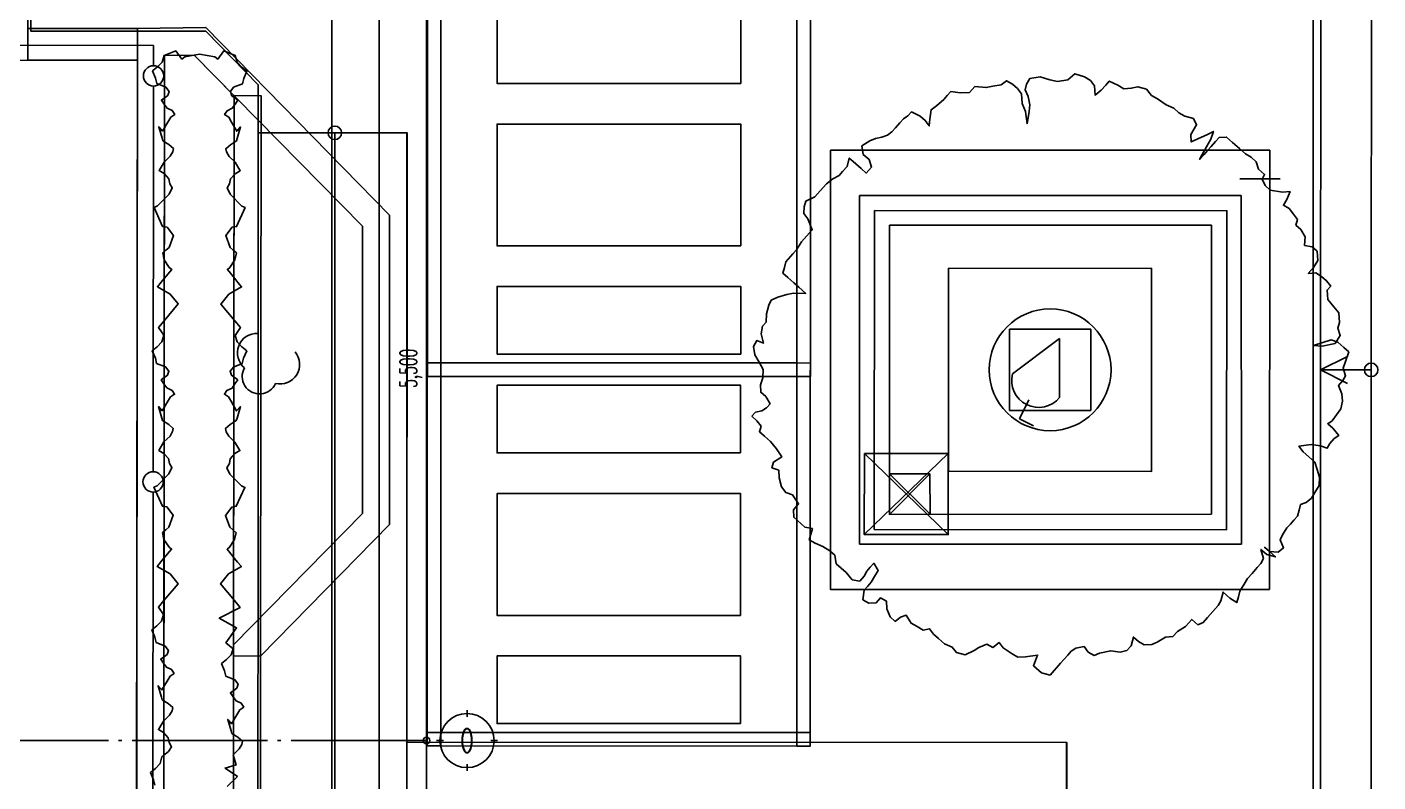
# Model space of a CAD drawing. Header units: millimetres. Extents: x -67913 to 128525, y -54442 to 63422.
# Drawn here: x 111883 to 121865, y 22344 to 27922 of the extents above; entities that cross this region are included whole.
import ezdxf
from ezdxf.enums import TextEntityAlignment as Align

# ---------------------------------------------------------------- set-up
doc = ezdxf.new("R2010")
doc.units = ezdxf.units.MM
doc.header["$LTSCALE"] = 500
doc.header["$PDMODE"] = 35
doc.linetypes.add('AXIS', pattern=[2.35, 2, -0.15, 0.05, -0.15])
doc.layers.get('0').update_dxf_attribs({"plot": 0})
for name, color, linetype in [('020KijnSn', 1, 'AXIS'), ('030KijnSp', 8, 'Continuous'), ('040KijunF', 7, 'Continuous'), ('090Gaikou', 5, 'Continuous')]:
    doc.layers.add(name, color=color, linetype=linetype)
doc.layers.add('HOJO', color=211, linetype='Continuous', plot=False)
doc.styles.add('Dim', font='simplex.shx', dxfattribs={"width": 0.6, "bigfont": 'extfont2.shx'})
doc.styles.get("Standard").update_dxf_attribs({"font": 'simplex.shx', "width": 0.7, "bigfont": 'extfont2.shx'})
doc.dimstyles.new('PRO1-50', dxfattribs={"dimscale": 50, "dimtxt": 2.5, "dimasz": 1, "dimexe": 0.5, "dimexo": 0.5, "dimgap": 0.8, "dimtad": 1, "dimdec": 3, "dimdsep": 46, "dimlunit": 6, "dimtxsty": 'Dim', "dimblk": 'ORIGIN', "dimcen": 0, "dimadec": 3, "dimazin": 2, "dimtfac": 1, "dimtdec": 3, "dimtix": 1, "dimtmove": 2, "dimatfit": 3, "dimldrblk": 'ORIGIN', "dimfxl": 0, "dimarcsym": 0})

# ---------------------------------------------------------------- blocks, each defined once
blk = doc.blocks.new('通り芯記号')
at = {"layer": '040KijunF'}
for p, q in [((0, 3.5), (0, 4.5)), ((-4.5, 0), (-3.5, 0)), ((3.5, 0), (4.5, 0)), ((0, -4.5), (0, -3.5))]:
    blk.add_line(p, q, dxfattribs=at)
blk.add_circle((0, 0), 4, dxfattribs=at)
at = {"layer": '040KijunF', "width": 0.6}
blk.add_attdef('通り芯符号', text='', height=3.5, dxfattribs=at).set_placement((0, 0), align=Align.MIDDLE)
blk = doc.blocks.new('_Origin')
at = {"color": 0, "linetype": 'ByBlock', "lineweight": -2}
blk.add_line((0, 0), (-1, 0), dxfattribs=at)
blk.add_circle((0, 0), 0.5, dxfattribs=at)
blk = doc.blocks.new('*D764')
at = {"layer": '030KijnSp', "color": 0, "lineweight": -2, "transparency": 16777216}
blk.add_line((114834.6, 17200), (114834.6, 22600), dxfattribs=at)
at = {"layer": 'Defpoints', "color": 0, "transparency": 16777216}
for p in [(114834.6, 22650), (114834.6, 22650), (114834.6, 17150)]:
    blk.add_point(p, dxfattribs=at)
at = {"layer": '030KijnSp', "color": 0, "lineweight": -2, "transparency": 16777216, "xscale": 50, "yscale": 50, "zscale": 50}
for p, rotation in [((114834.6, 22650), 90), ((114834.6, 17150), 270)]:
    blk.add_blockref('_Origin', p, dxfattribs=dict(at, rotation=rotation))
at = {"layer": '030KijnSp', "color": 0, "transparency": 16777216, "insert": (114720.2, 19900), "char_height": 125, "attachment_point": 5, "rotation": 90, "style": 'Dim'}
blk.add_mtext('5,500', dxfattribs=at)
blk = doc.blocks.new('*D765')
at = {"layer": '030KijnSp', "color": 0, "lineweight": -2, "transparency": 16777216}
blk.add_line((114834.6, 22700), (114834.6, 28100), dxfattribs=at)
at = {"layer": 'Defpoints', "color": 0, "transparency": 16777216}
for p in [(114834.6, 28150), (114834.6, 28150), (114834.6, 22650)]:
    blk.add_point(p, dxfattribs=at)
at = {"layer": '030KijnSp', "color": 0, "lineweight": -2, "transparency": 16777216, "xscale": 50, "yscale": 50, "zscale": 50}
for p, rotation in [((114834.6, 28150), 90), ((114834.6, 22650), 270)]:
    blk.add_blockref('_Origin', p, dxfattribs=dict(at, rotation=rotation))
at = {"layer": '030KijnSp', "color": 0, "transparency": 16777216, "insert": (114720.2, 25400), "char_height": 125, "attachment_point": 5, "rotation": 90, "style": 'Dim'}
blk.add_mtext('5,500', dxfattribs=at)

msp = doc.modelspace()

# ---------------------------------------------------------------- linework, layer by layer
at = {"layer": '020KijnSn'}
msp.add_line((114834.6088, 22650), (72434.6088, 22650), dxfattribs=at)
at = {"layer": '090Gaikou'}
for p, q in [((111888.1823, 27677.5989), (111894.4438, 33978.9941)), ((111888.1823, 27677.5989), (111894.4438, 33978.9941)), ((112698.6576, 27910.7556), (111888.3969, 27911.4983)), ((112698.6576, 27910.7556), (111888.3969, 27911.4983)), ((112687.6435, 15890.5454), (112698.6576, 27910.7556)), ((112687.6435, 15890.5454), (112698.6576, 27910.7556)), ((112698.6576, 27910.7556), (113204.5373, 27918.7378)), ((113204.5373, 27918.7378), (114561.3854, 26531.6383)), ((111084.1988, 27787.1829), (112818.6263, 27785.7348)), ((112818.6263, 27785.7348), (112818.4583, 27635.7349)), ((110627.4816, 27667.0742), (111888.1823, 27677.5989)), ((111888.1823, 27677.5989), (110636.7533, 27667.1516)), ((111888.1823, 27677.5989), (112698.4433, 27676.8565)), ((112887.6436, 15890.5013), (112898.4755, 27711.9451)), ((112898.4755, 27711.9451), (113119.5113, 27713.2647)), ((112898.4755, 27711.9451), (113119.5113, 27713.2647)), ((113119.5113, 27713.2647), (114361.3847, 26449.8041)), ((112818.2902, 27485.7352), (112815.0983, 24635.7368)), ((114157.9763, 27140.2215), (114156.2126, 19140.2217)), ((118034.842, 26677.0595), (120855.0668, 26677.4969)), ((118035.2418, 24101.049), (118034.842, 26677.0595)), ((120855.0668, 26677.4969), (120855.4665, 24101.4868)), ((114561.3854, 26531.6383), (114562.1293, 24246.7431)), ((118254.8762, 26457.0935), (120635.1008, 26457.4627)), ((118255.2075, 24321.0833), (118254.8762, 26457.0935)), ((120635.1008, 26457.4627), (120635.4324, 24321.4524)), ((114361.3847, 26449.8041), (114361.3644, 24327.6332)), ((119512.5848, 25620.8405), (119163.8845, 25359.0523)), ((119512.5848, 25620.8405), (119512.7952, 25184.8073)), ((119286.0663, 25167.2566), (119216.3683, 25027.6923)), ((119216.3683, 25027.6923), (119321.0416, 24975.4188)), ((112814.9304, 24485.737), (112811.7386, 21635.7388)), ((114361.3644, 24327.6332), (113409.3451, 23356.3223)), ((120635.4324, 24321.4524), (118255.2075, 24321.0833)), ((114562.1293, 24246.7431), (113609.2703, 23274.5759)), ((120855.4665, 24101.4868), (118035.2418, 24101.049)), ((113409.3451, 23356.3223), (113402.9479, 16374.8889)), ((113409.3451, 23356.3223), (113402.9479, 16374.8889)), ((113609.2703, 23274.5759), (113603.0247, 16458.4838))]:
    msp.add_line(p, q, dxfattribs=at)
for points in [[(116059.7171, -4482.6984), (116059.7171, -4482.6984), (116059.9651, -3357.6984), (116434.9651, -3357.7811), (116434.7998, -4107.7811), (121434.7997, -4108.8834), (121442.9558, 32886.1157), (116818.0386, 33262.1353), (116817.956, 32887.1353), (116818.0386, 33262.1353), (121818.0385, 33261.033), (121809.717, -4483.9661), (116059.7171, -4482.6984), (116059.7171, -4482.6984)], [(114840.6902, 22610.071), (117670.6901, 22609.4471), (117671.9159, 28169.4469), (114841.916, 28170.0709)], [(114941.3141, 25440.0489), (117571.314, 25439.469), (117571.8938, 28069.469), (114941.8939, 28070.0488)], [(117156.604, 27504.7589), (115356.604, 27504.7589), (115356.604, 28004.7589), (117156.604, 28004.7589), (117156.604, 27504.7589)], [(112887.6436, 15890.5013), (112898.4755, 27711.9451), (113119.5113, 27713.2647), (113413.0638, 27414.6094), (113409.3451, 23356.3223), (113409.3451, 23356.3223), (113403.0246, 16458.667), (113404.0144, 15890.0267), (113404.0144, 15890.0267)], [(117542.476, 26246.868), (117568.5358, 26276.2826), (117606.774, 26334.2574), (117645.8261, 26378.3367), (117684.9104, 26422.4525), (117652.1533, 26503.9759), (117621.9073, 26543.8599), (117625.8901, 26592.7902), (117637.2546, 26635.2458), (117704.8906, 26667.1539), (117743.9749, 26711.2697), (117789.5554, 26762.7179), (117835.9664, 26800.2993), (117883.238, 26824.0306), (117909.2978, 26853.4452), (117941.8645, 26890.2043), (117958.8959, 26953.858), (117988.2995, 26927.8078), (118047.1128, 26875.7022), (118083.8586, 26843.1473), (118122.9322, 26887.2509), (118105.7071, 26941.8394), (118061.5889, 26980.9259), (118050.8873, 27042.8875), (118111.1942, 27081.3322), (118151.9408, 27097.7133), (118200.0188, 27107.5776), (118240.797, 27123.9307), (118274.1942, 27146.823), (118300.2649, 27176.2497), (118332.8208, 27212.9967), (118358.8699, 27242.3991), (118392.2791, 27265.3025), (118418.3174, 27294.6928), (118482.7828, 27263.82), (118519.5492, 27231.2468), (118549.8037, 27191.3553), (118553.7625, 27240.2634), (118563.4747, 27310.4232), (118603.3727, 27340.6654), (118656.3121, 27385.6156), (118682.3612, 27415.018), (118708.4318, 27444.4448), (118778.5833, 27434.7747), (118847.8973, 27438.9341), (118886.9816, 27483.0499), (118970.9892, 27474.235), (119019.0962, 27484.0953), (119081.0426, 27494.7821), (119120.967, 27525.0443), (119164.2054, 27499.8032), (119200.9693, 27467.2322), (119231.237, 27427.3506), (119235.4162, 27358.0148), (119260.0004, 27296.9065), (119272.3762, 27207.2214), (119287.7321, 27298.5997), (119291.6946, 27347.5046), (119281.0075, 27409.4751), (119257.2645, 27456.7287), (119268.6218, 27499.1908), (119293.8464, 27542.4546), (119369.6706, 27553.9991), (119440.6503, 27530.4425), (119496.9455, 27519.939), (119572.7987, 27531.4795), (119625.7178, 27576.4043), (119696.7009, 27552.8882), (119739.9933, 27527.686), (119770.2179, 27487.7559), (119774.4282, 27418.4576), (119820.8633, 27456.0393), (119853.4193, 27492.7862), (119879.4899, 27522.213), (119943.9469, 27491.3258), (119987.1936, 27466.099), (120042.6534, 27469.4667), (120090.7628, 27479.3248), (120154.4111, 27462.3069), (120192.0127, 27415.8845), (120235.2726, 27390.6677), (120300.5975, 27345.9241), (120357.7294, 27321.5485), (120394.4836, 27288.9861), (120437.7435, 27263.7693), (120501.381, 27246.7393), (120525.1046, 27199.4811), (120482.5204, 27128.2691), (120485.8617, 27072.8066), (120533.1344, 27096.5587), (120605.9637, 27127.844), (120649.6381, 27150.6625), (120628.8678, 27094.4429), (120610.1681, 27058.5292), (120584.9436, 27015.2436), (120566.2428, 26979.331), (120547.5431, 26943.4174), (120580.1098, 26980.1765), (120606.1589, 27009.5789), (120632.2187, 27038.9935), (120664.7746, 27075.7405), (120690.8237, 27105.1429), (120746.2632, 27108.4852), (120790.3814, 27069.3987), (120841.8199, 27023.8268), (120885.9381, 26984.7403), (120929.2088, 26959.5356), (120965.9679, 26926.9689), (120983.1822, 26872.3683), (121027.2883, 26833.2926), (121008.5971, 26797.3714), (121032.3232, 26750.111), (121069.0738, 26717.5519), (121160.4406, 26702.1953), (121215.8872, 26705.553), (121191.5197, 26648.4205), (121166.33, 26605.1691), (121209.5851, 26579.9567), (121239.8264, 26540.0551), (121270.0583, 26500.1185), (121258.7153, 26457.6872), (121295.4622, 26425.1313), (121326.5438, 26371.3543), (121323.3855, 26308.5408), (121379.6868, 26298.0319), (121416.435, 26265.4749), (121420.631, 26196.1459), (121388.8949, 26145.52), (121349.8428, 26101.4406), (121405.2894, 26104.7983), (121448.5518, 26079.5794), (121485.3109, 26047.0126), (121515.5668, 26007.0982), (121489.5177, 25977.6958), (121493.6884, 25908.3675), (121538.6441, 25855.4514), (121576.2349, 25809.0168), (121580.4178, 25739.6777), (121569.0687, 25697.2519), (121586.2962, 25642.6613), (121548.0736, 25584.6944), (121451.8587, 25564.9531), (121389.035, 25568.0877), (121518.6603, 25610.7531), (121568.4116, 25592.8512), (121612.5177, 25553.7754), (121649.278, 25521.2076), (121625.7408, 25450.2302), (121607.9005, 25400.4677), (121625.1197, 25345.8627), (121606.4094, 25309.9151), (121573.875, 25273.1925), (121598.4149, 25212.0367), (121601.761, 25156.5917), (121591.2605, 25100.3047), (121526.9673, 25012.9111), (121493.5712, 24990.0395), (121530.3303, 24957.4728), (121575.2872, 24904.5557), (121541.8611, 24881.6455), (121509.2944, 24844.8864), (121490.6116, 24808.9795), (121440.8305, 24826.821), (121370.673, 24836.4965), (121280.9649, 24824.0998), (121311.217, 24784.2104), (121355.3303, 24745.1282), (121399.4291, 24706.0589), (121416.659, 24651.4662), (121433.8748, 24596.8426), (121430.7165, 24534.0291), (121398.9828, 24483.401), (121373.7667, 24440.1296), (121333.8601, 24409.895), (121293.1267, 24393.5238), (121281.762, 24351.0901), (121270.4105, 24308.6664), (121244.3614, 24279.264), (121218.3232, 24249.8737), (121192.2633, 24220.4591), (121160.532, 24169.8289), (121141.8431, 24133.9274), (121166.4118, 24072.7895), (121126.4909, 24042.5459), (121063.6636, 24045.6837), (121026.913, 24078.2429), (121063.6636, 24045.6837), (121107.7745, 24006.6036), (121044.1322, 24023.638), (121000.0371, 24062.704), (121018.1154, 23994.272), (120999.4111, 23958.3409), (120973.362, 23928.9384), (120934.2776, 23884.8226), (120901.7002, 23848.0514), (120876.5115, 23804.8208), (120844.7609, 23754.186), (120833.4228, 23711.7504), (120822.081, 23669.318), (120771.4656, 23701.0514), (120720.015, 23746.6341), (120702.9764, 23682.9868), (120684.2851, 23647.0876), (120645.2007, 23602.9718), (120606.1379, 23558.8803), (120573.5604, 23522.109), (120532.8138, 23505.7279), (120488.7004, 23544.8101), (120443.1092, 23493.3498), (120382.8417, 23454.9201), (120350.2911, 23418.1792), (120294.8287, 23414.816), (120234.5415, 23376.3886), (120193.7694, 23360.0105), (120138.329, 23356.6452), (120095.0755, 23381.8693), (120058.3067, 23414.4446), (120041.2939, 23350.807), (120008.7186, 23314.0382), (119960.6044, 23304.1649), (119890.4555, 23313.8305), (119808.1265, 23294.9635), (119767.374, 23278.5855), (119724.0957, 23303.7816), (119693.8691, 23343.7071), (119631.8987, 23332.9808), (119598.4955, 23310.0916), (119572.4367, 23280.6782), (119520.3354, 23221.8697), (119442.1914, 23133.6661), (119378.5445, 23150.7002), (119319.7384, 23202.7994), (119349.7941, 23281.1393), (119260.102, 23268.7631), (119204.6434, 23265.4139), (119161.3639, 23290.6111), (119096.0611, 23335.3698), (119065.8048, 23375.2716), (119019.3787, 23337.6928), (118976.1067, 23362.9008), (118914.9888, 23338.3229), (118881.5908, 23315.4444), (118813.9208, 23283.51), (118750.2896, 23300.53), (118720.0594, 23340.4587), (118662.9292, 23364.8459), (118618.8231, 23403.9217), (118582.0761, 23436.4776), (118551.8184, 23476.3655), (118503.7143, 23466.5158), (118460.4706, 23491.7313), (118417.1912, 23516.9457), (118378.7564, 23577.2222), (118338.0114, 23560.8526), (118298.0953, 23530.6047), (118261.3362, 23563.1714), (118236.7526, 23624.2878), (118233.4176, 23679.7599), (118190.169, 23704.9797), (118157.5937, 23668.2109), (118102.1364, 23664.8583), (118058.8583, 23690.0717), (118068.5402, 23760.2366), (118094.599, 23789.6499), (118120.6329, 23819.0353), (118145.8562, 23862.3025), (118171.0563, 23905.5729), (118139.9708, 23959.3382), (118113.9358, 23929.9515), (118087.8781, 23900.5394), (118069.1823, 23864.618), (118036.6232, 23827.8674), (117980.3329, 23838.3838), (117935.3693, 23891.2982), (117898.6162, 23923.8595), (117861.8596, 23956.4241), (117851.1666, 24018.415), (117814.4112, 24050.9784), (117763.8071, 24082.7148), (117706.6568, 24107.072), (117663.3859, 24132.2617), (117674.7448, 24174.7158), (117686.0998, 24217.1386), (117629.8132, 24227.6517), (117548.9468, 24299.2953), (117545.5982, 24354.7447), (117584.6739, 24398.8508), (117538.8786, 24465.6504), (117489.1148, 24483.5113), (117458.8722, 24523.4358), (117440.8052, 24591.9076), (117437.4466, 24647.3507), (117387.6741, 24665.2215), (117399.0216, 24707.6358), (117459.3177, 24746.0879), (117420.8831, 24806.3793), (117375.944, 24859.3067), (117331.833, 24898.3868), (117295.08, 24930.9481), (117306.4485, 24973.3763), (117276.1801, 25013.2889), (117239.427, 25045.8502), (117265.4772, 25075.2538), (117313.579, 25085.123), (117346.9908, 25108.0219), (117373.0409, 25137.4256), (117341.9592, 25191.1875), (117305.1952, 25223.7586), (117301.8379, 25279.2179), (117319.708, 25328.9822), (117322.8504, 25391.8098), (117291.7785, 25445.5804), (117260.7177, 25499.3563), (117250.0075, 25561.3278), (117275.2171, 25604.5746), (117324.9713, 25586.7199), (117306.9239, 25655.1918), (117317.4632, 25711.4834), (117343.5219, 25740.8968), (117346.6481, 25803.7084), (117363.6743, 25867.3318), (117382.3788, 25903.2607), (117429.6466, 25926.9976), (117498.1308, 25945.0492), (117546.2328, 25954.916), (117636.748, 25953.4342), (117585.301, 25999.0136), (117548.5358, 26031.5857), (117504.4419, 26070.6507), (117467.6706, 26103.2282), (117479.0012, 26145.6184), (117490.3671, 26188.051)], [(117156.604, 26304.7589), (115356.604, 26304.7589), (115356.604, 27204.7589), (117156.604, 27204.7589), (117156.604, 26304.7589)], [(114690.4763, 27140.1041), (114688.7126, 19140.1043), (113588.7126, 19140.3468), (113590.4763, 27140.3466)], [(121064.7326, 23766.1987), (117819.7327, 23766.9141), (117820.4481, 27011.914), (121065.448, 27011.1986)], [(118144.9824, 26567.1996), (118142.7069, 24209.358), (120746.9315, 24206.8449), (120749.207, 26564.6865)], [(118692.7557, 26139.2217), (120192.7557, 26138.891), (120192.425, 24638.891), (118692.425, 24639.2217)], [(117156.604, 25504.7589), (115356.604, 25504.7589), (115356.604, 26004.7589), (117156.604, 26004.7589), (117156.604, 25504.7589)], [(119142.6565, 25689.1225), (119742.6565, 25688.9902), (119742.5242, 25088.9902), (119142.5242, 25089.1225), (119142.6565, 25689.1225)], [(114841.3141, 25440.0709), (114941.3141, 25440.0489), (114941.292, 25340.0489), (114841.292, 25340.0709)], [(117571.314, 25439.469), (117671.314, 25439.447), (117671.292, 25339.447), (117571.292, 25339.4691)], [(114940.7122, 22710.0489), (117570.7121, 22709.4691), (117571.292, 25339.4691), (114941.292, 25340.0489)], [(117156.0021, 24774.759), (115356.0021, 24774.759), (115356.0021, 25274.759), (117156.0021, 25274.759), (117156.0021, 24774.759)], [(118069.9542, 24771.3528), (118069.8219, 24171.3528), (118689.8219, 24171.2162), (118689.9541, 24771.2161)], [(117156.0021, 23574.759), (115356.0021, 23574.759), (115356.0021, 24474.759), (117156.0021, 24474.759), (117156.0021, 23574.759)], [(117156.0021, 22774.759), (115356.0021, 22774.759), (115356.0021, 23274.759), (117156.0021, 23274.759), (117156.0021, 22774.759)], [(114840.7122, 22710.071), (114940.7122, 22710.0489), (114940.6902, 22610.0489), (114840.6902, 22610.071)], [(117570.7121, 22709.4691), (117670.7121, 22709.4471), (117670.6901, 22609.4471), (117570.6901, 22609.4691)], [(114689.4837, 22637.6042), (114689.401, 22262.6042), (119189.4009, 22261.6121), (119189.2355, 21511.6121), (119564.2355, 21511.5294), (119564.4835, 22636.5294), (114689.4837, 22637.6042), (114689.4837, 22637.6042)]]:
    msp.add_lwpolyline(points, close=True, dxfattribs=at)
for points in [[(121442.9558, 32886.1157), (121434.7997, -4108.8834)], [(116489.9651, -3357.7932), (116489.8119, -4052.7932), (121379.8118, -4053.8713), (121387.9437, 32831.1278), (116817.9438, 32832.1353)], [(121063.5201, 12766.1988), (121064.2355, 16011.1987), (119564.2355, 16011.5294), (119564.7327, 18266.5294), (121064.7326, 18266.1987), (121065.448, 21511.1986), (119565.4481, 21511.5293), (119565.4481, 21511.5293), (119565.4481, 21511.5293), (119565.6961, 22636.5293), (114690.6937, 22637.6041), (114691.6863, 27140.104), (113591.6889, 27140.3465), (113591.7672, 27495.5126), (113205.461, 27890.4316), (111911.8543, 27890.7168), (111912.2137, 29520.7168)], [(112687.6435, 15890.5454), (112698.6576, 27910.7556), (113204.5373, 27918.7378), (114561.3854, 26531.6383), (114562.1293, 24246.7431), (113609.2703, 23274.5759), (113603.0247, 16458.4838)], [(112828.5728, 22320.7739), (112818.8949, 22359.4053), (112795.3549, 22413.4392), (112832.1354, 22443.7334), (112866.307, 22480.0323), (112880.6324, 22529.1267), (112928.2906, 22569.2321), (112950.9569, 22604.1496), (112932.4497, 22634.4857), (112925.2382, 22670.5064), (112892.1756, 22708.9253), (112854.3182, 22731.0904), (112892.1756, 22793.891), (112936.6855, 22836.9677), (112955.3978, 22869.9419), (112960.817, 22894.0575), (112927.0153, 22923.6347), (112881.8632, 22951.9245), (112876.4965, 22970.4269), (112851.8518, 23055.3926), (112879.7356, 23023.5415), (112918.3906, 23089.8712), (112939.8972, 23126.7753), (112970.1425, 23146.5131), (112951.66, 23174.835), (112913.355, 23192.4862), (112892.1756, 23222.8582), (112871.5675, 23252.4111), (112918.3906, 23286.8897), (112928.2484, 23316.4426), (112904.1683, 23347.4611), (112837.8484, 23374.3475), (112828.5921, 23413.082), (112805.6424, 23467.3693), (112842.7509, 23497.2608), (112877.3161, 23533.1852), (112891.5835, 23580.1706), (112853.7639, 23634.6929), (112895.3688, 23684.5093), (112999.2365, 23808.8776), (112940.0931, 23881.5279), (112845.3386, 23935.761), (112872.8594, 23969.1447), (112895.3688, 23996.4492), (112951.1994, 24064.1737), (112932.7169, 24078.9511), (112895.3688, 24135.5948), (112883.8255, 24186.61), (112908.0722, 24207.0141), (112931.4837, 24226.7154), (112963.5237, 24314.143), (112916.7007, 24375.7107), (112883.5031, 24381.5325), (112820.5461, 24521.5321), (112845.1908, 24532.6147), (112931.4454, 24620.0423), (112954.15, 24666.7239), (112935.6428, 24697.06), (112928.4313, 24733.0807), (112895.3688, 24771.4996), (112857.5113, 24793.6647), (112895.3688, 24856.4653), (112939.8786, 24899.5421), (112958.5909, 24932.5162), (112964.0101, 24956.6318), (112930.2084, 24986.209), (112885.0563, 25014.4988), (112879.6896, 25033.0012), (112855.0449, 25117.9669), (112882.9287, 25086.1158), (112921.5837, 25152.4455), (112943.0903, 25189.3496), (112973.3356, 25209.0874), (112954.8531, 25237.4093), (112916.5481, 25255.0605), (112895.3688, 25285.4325), (112874.7607, 25314.9854), (112921.5837, 25349.464), (112931.4416, 25379.0169), (112907.3614, 25410.0354), (112841.0416, 25436.9218), (112831.7852, 25475.6563), (112808.8355, 25529.9436), (112845.944, 25559.8351), (112880.5092, 25595.7595), (112895.3688, 25644.6948), (112855.6581, 25701.9433), (112897.263, 25751.7597), (113001.1307, 25876.128), (112941.9873, 25948.7782), (112847.2328, 26003.0114), (112874.7536, 26036.395), (112897.263, 26063.6996), (112953.0937, 26131.4241), (112934.6111, 26146.2014), (112897.263, 26202.8452), (112885.7197, 26253.8604), (112909.9664, 26274.2645), (112933.3779, 26293.9658), (112965.4179, 26381.3934), (112918.5949, 26442.9611), (112885.3973, 26448.7829), (112822.4403, 26588.7825), (112847.0851, 26599.8651), (112933.3396, 26687.2927), (112956.0442, 26733.9743), (112937.5371, 26764.3104), (112930.3256, 26800.3311), (112897.263, 26838.75), (112859.4055, 26860.9151), (112897.263, 26923.7157), (112941.7728, 26966.7924), (112960.4852, 26999.7666), (112965.9043, 27023.8821), (112932.1026, 27053.4594), (112886.9505, 27081.7492), (112881.5838, 27100.2516), (112856.9391, 27185.2172), (112884.8229, 27153.3662), (112923.4779, 27219.6959), (112944.9845, 27256.6), (112975.2299, 27276.3378), (112956.7473, 27304.6597), (112918.4423, 27322.3109), (112897.263, 27352.6829), (112876.6549, 27382.2357), (112923.4779, 27416.7144), (112933.3358, 27446.2673), (112909.2556, 27477.2857), (112842.9358, 27504.1722), (112833.6794, 27542.9067), (112810.7297, 27597.1939), (112847.8382, 27627.0855), (112882.4034, 27663.0099), (112897.263, 27711.9452), (112982.5129, 27745.7864), (113027.3061, 27685.103), (113049.4272, 27701.4317), (113158.2346, 27720.1264), (113269.9488, 27700.7214), (113292.0399, 27684.3522), (113336.9443, 27744.9534), (113422.132, 27710.956), (113436.9019, 27661.9935), (113471.4012, 27626.0059), (113508.4548, 27596.0464), (113485.4057, 27541.8013), (113476.0784, 27503.0838), (113409.7094, 27476.3189), (113385.5724, 27445.3447), (113395.3761, 27415.7738), (113442.1359, 27381.2094), (113421.4736, 27351.6943), (113400.2387, 27321.3612), (113361.9014, 27303.7802), (113343.367, 27275.4923), (113373.5761, 27255.6991), (113395.0151, 27218.7556), (113433.5484, 27152.3552), (113461.4905, 27184.1551), (113436.6902, 27099.2347), (113431.2896, 27080.7422), (113386.0857, 27052.5352), (113352.2298, 27023.0199), (113357.6048, 26998.8945), (113376.2567, 26965.8861), (113420.6875, 26922.7278), (113458.4298, 26859.858), (113420.5318, 26837.7623), (113387.3989, 26799.404), (113380.1214, 26763.3966), (113361.5586, 26733.0945), (113384.1777, 26686.3714), (113470.2718, 26598.7858), (113494.8962, 26587.6581), (113431.6828, 26447.7741), (113398.4745, 26442.0132), (113351.5388, 26380.5314), (113383.4185, 26293.0452), (113406.7939, 26273.301), (113431.0032, 26252.8525), (113419.3664, 26201.8586), (113381.9145, 26145.2834), (113363.4049, 26130.5399), (113419.1114, 26062.7132), (113441.5707, 26035.3674), (113469.0303, 26001.9334), (113374.1766, 25947.874), (113314.9001, 25875.3322), (113418.5397, 25750.7739), (113460.0532, 25700.8812), (113420.2377, 25643.7056), (113435.0076, 25594.7432), (113469.5069, 25558.7555), (113506.5605, 25528.796), (113483.5114, 25474.5509), (113474.1841, 25435.8334), (113407.815, 25409.0686), (113383.6781, 25378.0943), (113393.4818, 25348.5234), (113440.2415, 25313.959), (113419.5793, 25284.4439), (113398.3444, 25254.1108), (113360.0071, 25236.5298), (113341.4726, 25208.2419), (113371.6818, 25188.4487), (113393.1207, 25151.5052), (113431.654, 25085.1048), (113459.5962, 25116.9047), (113434.7958, 25031.9843), (113429.3952, 25013.4918), (113384.1914, 24985.2848), (113350.3355, 24955.7695), (113355.7105, 24931.6441), (113374.3624, 24898.6357), (113418.7932, 24855.4774), (113456.5355, 24792.6076), (113418.6375, 24770.5119), (113385.5045, 24732.1536), (113378.227, 24696.1463), (113359.6643, 24665.8441), (113382.2833, 24619.121), (113468.3775, 24531.5354), (113493.0019, 24520.4077), (113429.7885, 24380.5237), (113396.5802, 24374.7628), (113349.6444, 24313.281), (113381.5242, 24225.7948), (113404.8996, 24206.0507), (113429.1088, 24185.6021), (113417.4721, 24134.6082), (113380.0202, 24078.033), (113361.5106, 24063.2895), (113417.2171, 23995.4628), (113439.6763, 23968.1171), (113467.1359, 23934.683), (113372.2822, 23880.6236), (113313.0057, 23808.0819), (113416.6454, 23683.5235), (113458.1589, 23633.6309), (113303.8288, 23553.6713), (113431.7715, 23481.9192), (113352.6131, 23372.4548), (113405.326, 23328.3317), (113391.9486, 23284.2774), (113357.3834, 23248.353), (113320.275, 23218.4615), (113343.2247, 23164.1743), (113352.481, 23125.4397), (113418.8009, 23098.5533), (113442.881, 23067.5348), (113433.0231, 23037.9819), (113386.2001, 23003.5033), (113406.8082, 22973.9504), (113427.9875, 22943.5784), (113466.2925, 22925.9272), (113484.7751, 22897.6053), (113454.5297, 22877.8675), (113433.0231, 22840.9634), (113394.3682, 22774.6338), (113366.4843, 22806.4848), (113391.129, 22721.5191), (113396.4957, 22703.0168), (113441.6478, 22674.7269), (113475.4495, 22645.1497), (113470.0304, 22621.0341), (113451.318, 22588.06), (113407.3896, 22545.5459), (113428.1401, 22469.3197), (113346.2707, 22447.033), (113437.7227, 22383.5319), (113362.8083, 22310.1033)], [(113609.2703, 23274.5759), (113613.0639, 27414.6242), (113413.064, 27414.8074), (113409.2704, 23274.7592), (113609.2703, 23274.5759)], [(120843.3962, 26800.0001), (121143.3962, 26800.0001)], [(121640.0462, 25288.5278), (121440.0903, 25388.616), (121640.1344, 25488.5278)], [(121815.0903, 25388.5333), (121440.0903, 25388.616)], [(118689.9541, 24771.2161), (118069.8219, 24171.3528)], [(118069.9542, 24771.3528), (118689.8219, 24171.2162)], [(118554.8157, 24621.4746), (118254.816, 24621.0831), (118255.2075, 24321.0833), (118555.2072, 24321.4749), (118554.8157, 24621.4746)], [(118254.816, 24621.0831), (118555.2072, 24321.4749)], [(118554.8157, 24621.4746), (118255.2075, 24321.0833)]]:
    msp.add_lwpolyline(points, dxfattribs=at)
for centre, radius in [((112818.3743, 27560.7349), 75), ((114157.9763, 27140.2215), 50), ((119442.5904, 25389.0564), 450), ((121815.0903, 25388.5333), 50), ((112815.0144, 24560.737), 75)]:
    msp.add_circle(centre, radius, dxfattribs=at)
for centre, radius, start, end in [((113581.4509, 25514.753), 143.6961, 86.91095748, 230.74439486), ((113753.8744, 25428.6453), 143.6961, 256.18079101, 40.0142284), ((113601.5679, 25339.35), 128.2353, 149.99118376, 336.93400212), ((119357.9424, 25311.1822), 199.875, 166.14297593, 320.78220993)]:
    msp.add_arc(centre, radius, start, end, dxfattribs=at)
at = {"layer": 'HOJO'}
for points in [[(72434.6088, -23200), (114834.6088, -23200), (114834.6088, 37470), (72434.6088, 37470)], [(72784.6088, -22850), (114484.6088, -22850), (114484.6088, 37120), (72784.6088, 37120)], [(73134.6088, -22500), (114134.6088, -22500), (114134.6088, 36770), (73134.6088, 36770)]]:
    msp.add_lwpolyline(points, close=True, dxfattribs=at)

# ---------------------------------------------------------------- block references
at = {"layer": '040KijunF'}
ref = msp.add_blockref('通り芯記号', (115134.6088, 22650), dxfattribs=dict(at, xscale=-50, yscale=50, zscale=50))
ref.add_attrib('通り芯符号', 'O', dxfattribs={"height": 175, "width": 0.6}).set_placement((115134.6088, 22650), align=Align.MIDDLE)

# ---------------------------------------------------------------- dimensions: what is measured, and where the dimension line sits
at = {"layer": '030KijnSp'}
for base, p1, p2, picture, middle in [((114834.6088, 28150), (114834.6088, 22650), (114834.6088, 28150), '*D765', (114720.204, 25400)), ((114834.6088, 22650), (114834.6088, 17150), (114834.6088, 22650), '*D764', (114720.204, 19900))]:
    dim = msp.add_linear_dim(base=base, p1=p1, p2=p2, angle=90, dimstyle='PRO1-50', dxfattribs=at)
    dim.commit()
    dim.dimension.update_dxf_attribs({"geometry": picture, "text_midpoint": middle})

doc.saveas('drawing.dxf')
